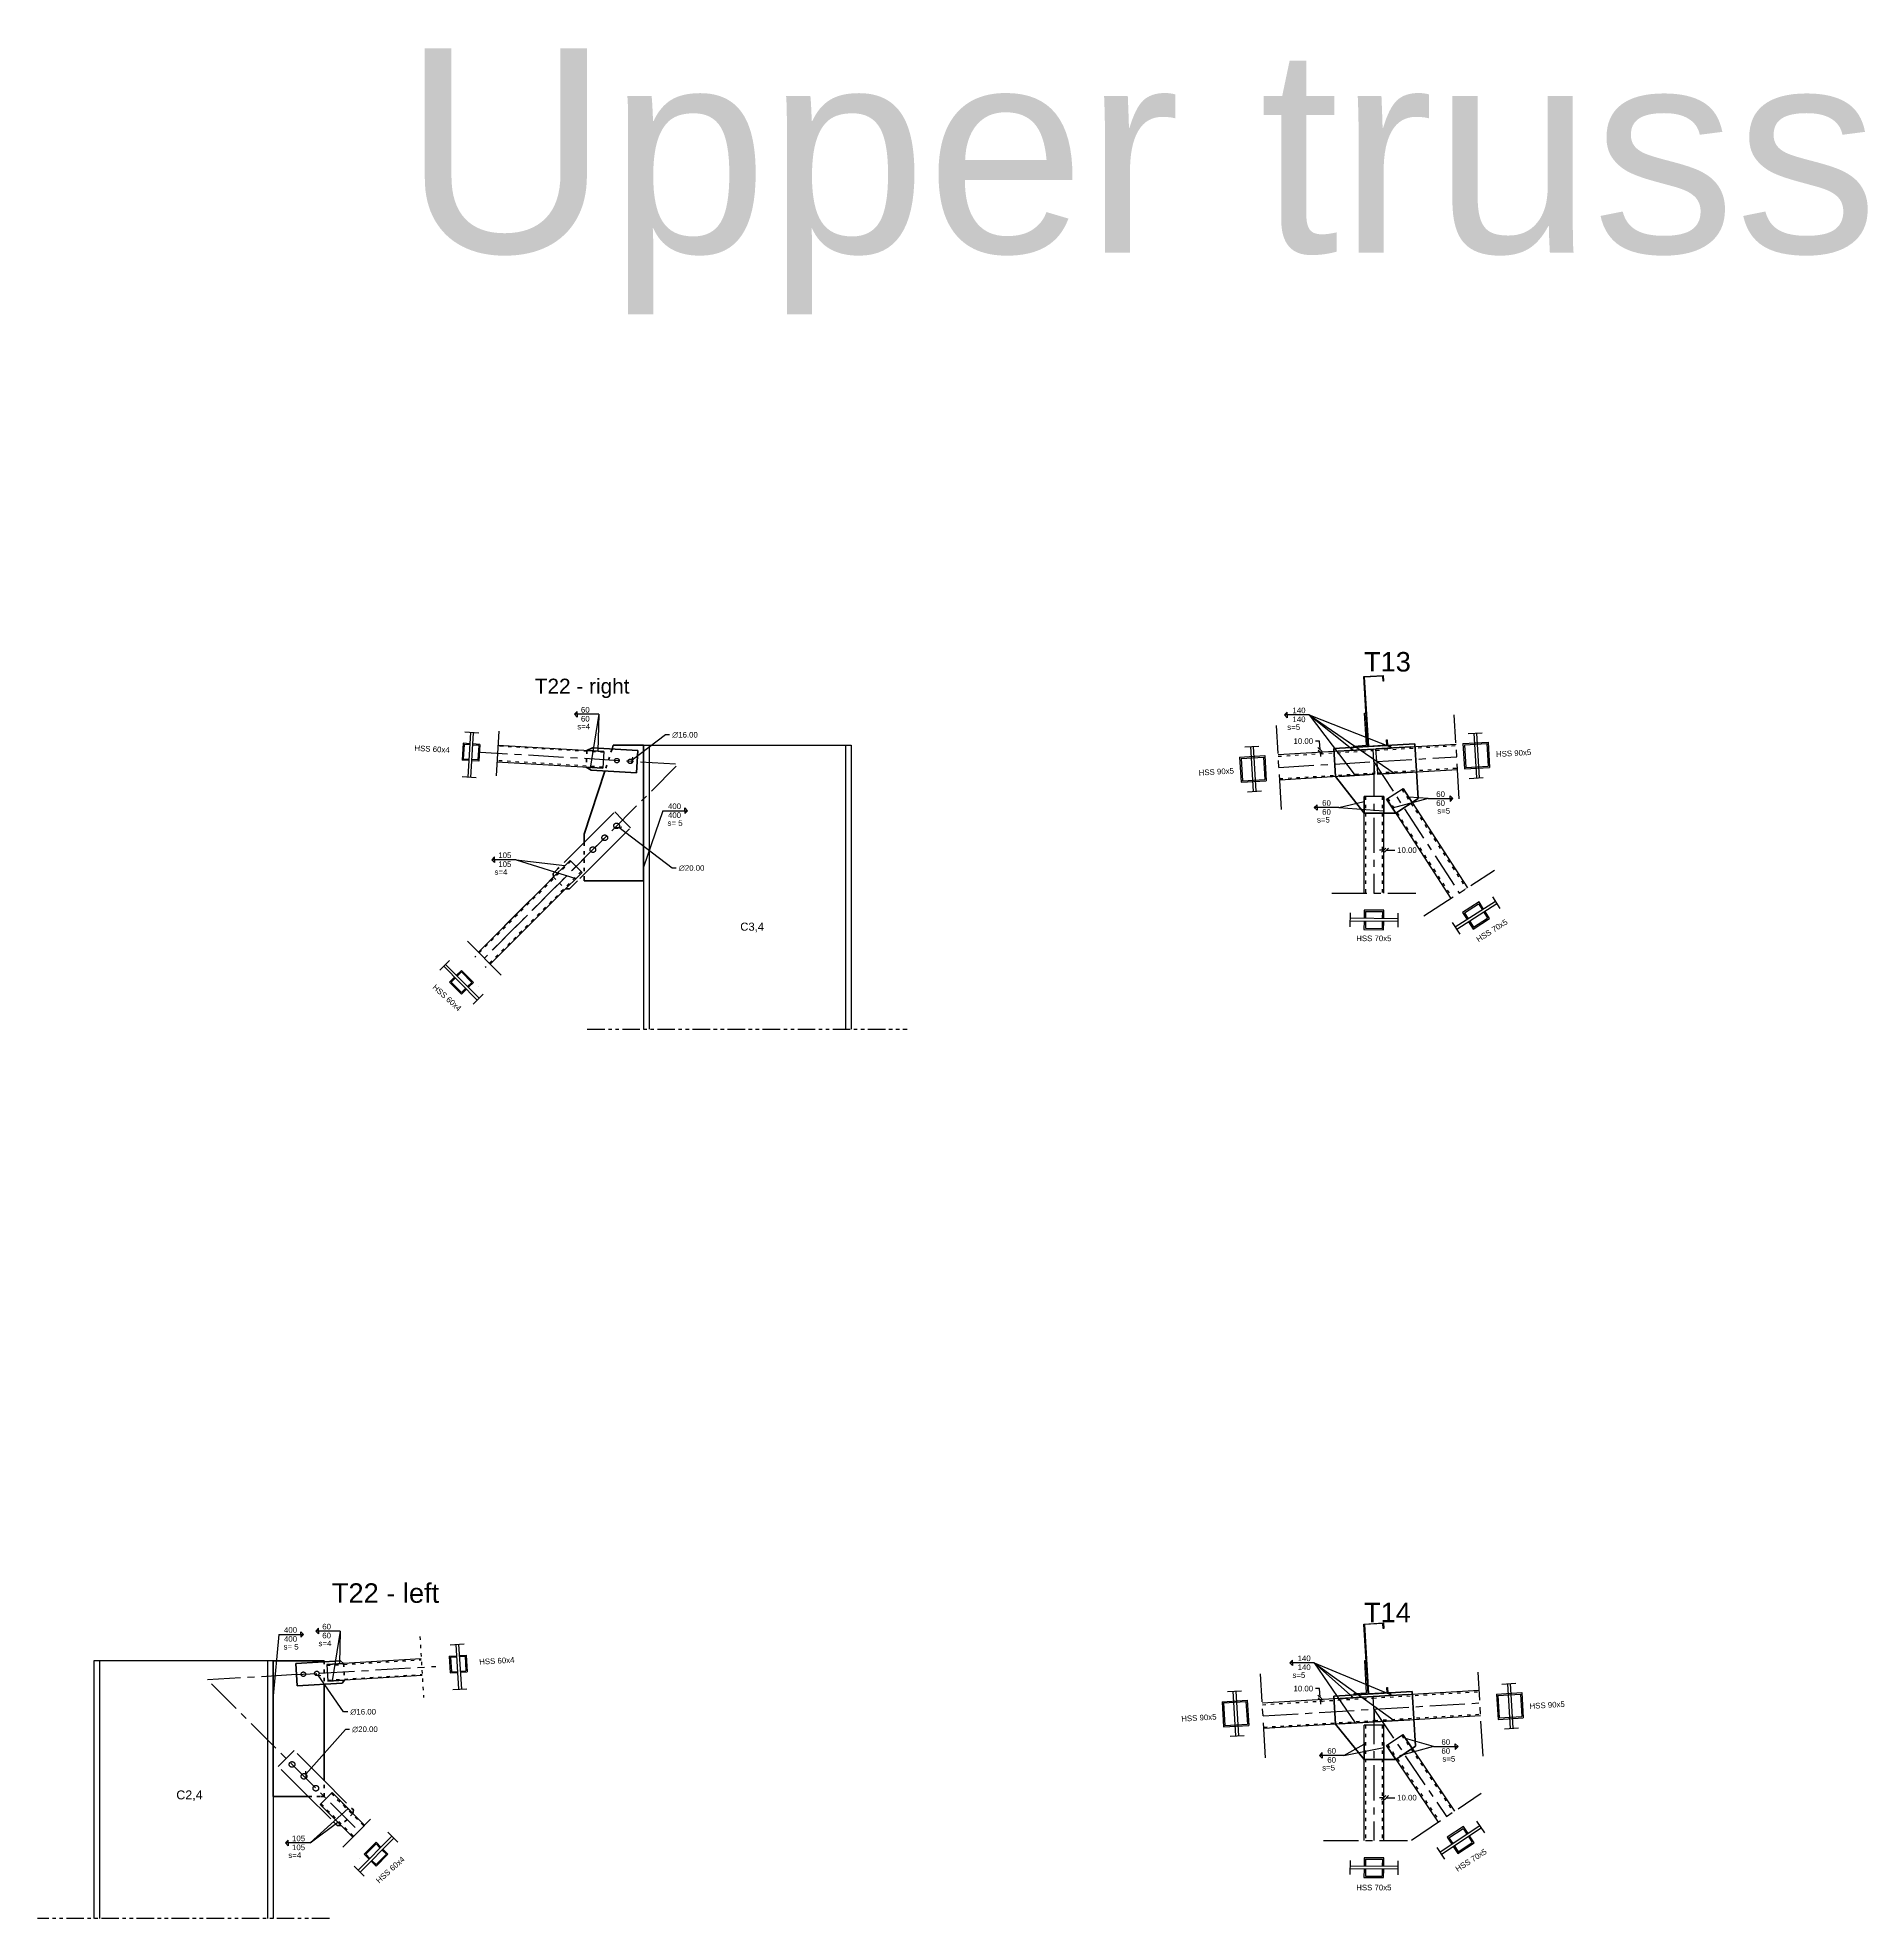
# Model space of a CAD drawing. Header units: inches. Extents: x -15 to 1885144, y -42615 to 866270.
# Drawn here: x 858374 to 864893, y 70964 to 77669 of the extents above; entities that cross this region are included whole.
import ezdxf

# ---------------------------------------------------------------- set-up
doc = ezdxf.new("R2010")
doc.units = ezdxf.units.IN
doc.header["$LTSCALE"] = 100
doc.header["$MEASUREMENT"] = 0
for name, pattern in [('CENTER', [2, 1.25, -0.25, 0.25, -0.25]), ('dash line', [30, 12, -18]), ('PHANTOM2', [1.25, 0.625, -0.125, 0.125, -0.125, 0.125, -0.125])]:
    doc.linetypes.add(name, pattern=pattern)
for name, color, linetype in [('bolt', 1, 'Continuous'), ('sections', 3, 'Continuous'), ('sections Dimensions', 6, 'Continuous'), ('text', 3, 'Continuous')]:
    doc.layers.add(name, color=color, linetype=linetype)
doc.layers.add('gusset plate', color=1, linetype='Continuous', lineweight=35)
doc.layers.add('weld', color=2, linetype='Continuous', lineweight=35)
doc.styles.get("Standard").update_dxf_attribs({"font": 'arial.ttf'})
doc.dimstyles.new('connections', dxfattribs={"dimtxt": 20, "dimasz": 15, "dimexe": 0.0625, "dimexo": 0.0625, "dimgap": 10, "dimtad": 0, "dimtih": 1, "dimtoh": 1, "dimzin": 0, "dimdsep": 46, "dimtxsty": 'Standard', "dimblk": 'OBLIQUE', "dimcen": 0.09, "dimse1": 1, "dimse2": 1, "dimclrd": 256, "dimclre": 256, "dimclrt": 256, "dimadec": 0, "dimazin": 0, "dimtfac": 1, "dimtofl": 0, "dimtmove": 0, "dimatfit": 3, "dimfxl": 1, "dimtfillclr": 256, "dimtolj": 1, "dimtzin": 0, "dimlwe": -1, "dimarcsym": 0})

# ---------------------------------------------------------------- blocks, each defined once
blk = doc.blocks.new('_Oblique')
at = {"color": 0, "linetype": 'ByBlock', "lineweight": -2}
blk.add_line((-0.5, -0.5), (0.5, 0.5), dxfattribs=at)
blk = doc.blocks.new('*D630')
at = {"layer": 'Defpoints', "color": 0, "linetype": 'CENTER', "transparency": 16777216}
for p in [(862945.9, 75131.3), (862994.7, 75134.4), (862995.3, 75124.4)]:
    blk.add_point(p, dxfattribs=at)
at = {"layer": 'sections Dimensions', "lineweight": -2, "transparency": 16777216}
for p, q in [((862944, 75161.2), (862929, 75161.2)), ((862945.9, 75131.3), (862944, 75161.2)), ((862946.5, 75121.3), (862947.5, 75106.3))]:
    blk.add_line(p, q, dxfattribs=at)
at = {"layer": 'sections Dimensions', "linetype": 'CENTER', "lineweight": -2, "transparency": 16777216, "xscale": 15, "yscale": 15, "zscale": 15}
for p, rotation in [((862945.9, 75131.3), 273.6186021462433), ((862946.5, 75121.3), 93.61860214624326)]:
    blk.add_blockref('_Oblique', p, dxfattribs=dict(at, rotation=rotation))
at = {"layer": 'sections Dimensions', "linetype": 'CENTER', "transparency": 16777216, "insert": (862886.2, 75161.2), "char_height": 20, "attachment_point": 5}
blk.add_mtext('\\A1;10.00', dxfattribs=at)
blk = doc.blocks.new('*D631')
at = {"layer": 'Defpoints', "color": 0, "linetype": 'CENTER', "transparency": 16777216}
for p in [(863172.8, 74954.3), (863182.8, 74954.3), (863182.8, 74772.5)]:
    blk.add_point(p, dxfattribs=at)
at = {"layer": 'sections Dimensions', "lineweight": -2, "transparency": 16777216}
for p, q in [((863172.8, 74772.5), (863157.8, 74772.5)), ((863182.8, 74772.5), (863212.8, 74772.5))]:
    blk.add_line(p, q, dxfattribs=at)
at = {"layer": 'sections Dimensions', "linetype": 'CENTER', "lineweight": -2, "transparency": 16777216, "xscale": 15, "yscale": 15, "zscale": 15}
blk.add_blockref('_Oblique', (863172.8, 74772.5), dxfattribs=at)
at = {"layer": 'sections Dimensions', "linetype": 'CENTER', "lineweight": -2, "transparency": 16777216, "xscale": 15, "yscale": 15, "zscale": 15, "rotation": 180}
blk.add_blockref('_Oblique', (863182.8, 74772.5), dxfattribs=at)
at = {"layer": 'sections Dimensions', "linetype": 'CENTER', "transparency": 16777216, "insert": (863255.6, 74772.5), "char_height": 20, "attachment_point": 5}
blk.add_mtext('\\A1;10.00', dxfattribs=at)
blk = doc.blocks.new('*D633')
at = {"layer": 'Defpoints', "color": 0, "linetype": 'CENTER', "transparency": 16777216}
for p in [(862945.9, 71753.1), (862994.7, 71756.2), (862995.3, 71746.2)]:
    blk.add_point(p, dxfattribs=at)
at = {"layer": 'sections Dimensions', "lineweight": -2, "transparency": 16777216}
for p, q in [((862944, 71783.1), (862929, 71783.1)), ((862945.9, 71753.1), (862944, 71783.1)), ((862946.5, 71743.1), (862947.5, 71728.2))]:
    blk.add_line(p, q, dxfattribs=at)
at = {"layer": 'sections Dimensions', "linetype": 'CENTER', "lineweight": -2, "transparency": 16777216, "xscale": 15, "yscale": 15, "zscale": 15}
for p, rotation in [((862945.9, 71753.1), 273.6186021462433), ((862946.5, 71743.1), 93.61860214624326)]:
    blk.add_blockref('_Oblique', p, dxfattribs=dict(at, rotation=rotation))
at = {"layer": 'sections Dimensions', "linetype": 'CENTER', "transparency": 16777216, "insert": (862886.2, 71783.1), "char_height": 20, "attachment_point": 5}
blk.add_mtext('\\A1;10.00', dxfattribs=at)
blk = doc.blocks.new('*D632')
at = {"layer": 'Defpoints', "color": 0, "linetype": 'CENTER', "transparency": 16777216}
for p in [(863172.8, 71580.7), (863182.8, 71580.6), (863182.8, 71394.3)]:
    blk.add_point(p, dxfattribs=at)
at = {"layer": 'sections Dimensions', "lineweight": -2, "transparency": 16777216}
for p, q in [((863172.8, 71394.3), (863157.8, 71394.3)), ((863182.8, 71394.3), (863212.8, 71394.3))]:
    blk.add_line(p, q, dxfattribs=at)
at = {"layer": 'sections Dimensions', "linetype": 'CENTER', "lineweight": -2, "transparency": 16777216, "xscale": 15, "yscale": 15, "zscale": 15}
blk.add_blockref('_Oblique', (863172.8, 71394.3), dxfattribs=at)
at = {"layer": 'sections Dimensions', "linetype": 'CENTER', "lineweight": -2, "transparency": 16777216, "xscale": 15, "yscale": 15, "zscale": 15, "rotation": 180}
blk.add_blockref('_Oblique', (863182.8, 71394.3), dxfattribs=at)
at = {"layer": 'sections Dimensions', "linetype": 'CENTER', "transparency": 16777216, "insert": (863255.6, 71394.3), "char_height": 20, "attachment_point": 5}
blk.add_mtext('\\A1;10.00', dxfattribs=at)
blk = doc.blocks.new('*D695')
at = {"layer": 'Defpoints', "color": 0, "ltscale": 10, "transparency": 16777216}
for p in [(859365, 71843.9), (859374.1, 71830.8)]:
    blk.add_point(p, dxfattribs=at)
at = {"layer": 'sections Dimensions', "ltscale": 10, "transparency": 16777216}
for p, q in [((859369.5, 71837.4), (859369.7, 71837.4)), ((859369.6, 71837.3), (859369.6, 71837.4))]:
    blk.add_line(p, q, dxfattribs=at)
at = {"layer": 'sections Dimensions', "lineweight": -2, "ltscale": 10, "transparency": 16777216}
for p, q in [((859465.3, 71700.1), (859374.1, 71830.8)), ((859480.3, 71700.1), (859465.3, 71700.1))]:
    blk.add_line(p, q, dxfattribs=at)
at = {"layer": 'sections Dimensions', "lineweight": -2, "ltscale": 10, "transparency": 16777216, "xscale": 15, "yscale": 15, "zscale": 15, "rotation": 124.8908963758087}
blk.add_blockref('_Oblique', (859374.1, 71830.8), dxfattribs=at)
at = {"layer": 'sections Dimensions', "ltscale": 10, "transparency": 16777216, "insert": (859534.9, 71700.1), "char_height": 20, "attachment_point": 5}
blk.add_mtext('\\A1;∅16.00', dxfattribs=at)
blk = doc.blocks.new('*D696')
at = {"layer": 'Defpoints', "color": 0, "ltscale": 10, "transparency": 16777216}
for p in [(859317.2, 71462.9), (859330.4, 71477.9)]:
    blk.add_point(p, dxfattribs=at)
at = {"layer": 'sections Dimensions', "lineweight": -2, "ltscale": 10, "transparency": 16777216}
for p, q in [((859471.6, 71637.7), (859330.4, 71477.9)), ((859486.6, 71637.7), (859471.6, 71637.7))]:
    blk.add_line(p, q, dxfattribs=at)
at = {"layer": 'sections Dimensions', "ltscale": 10, "transparency": 16777216}
for p, q in [((859323.7, 71470.4), (859323.9, 71470.4)), ((859323.8, 71470.3), (859323.8, 71470.5))]:
    blk.add_line(p, q, dxfattribs=at)
at = {"layer": 'sections Dimensions', "lineweight": -2, "ltscale": 10, "transparency": 16777216, "xscale": 15, "yscale": 15, "zscale": 15, "rotation": 228.530047803689}
blk.add_blockref('_Oblique', (859330.4, 71477.9), dxfattribs=at)
at = {"layer": 'sections Dimensions', "ltscale": 10, "transparency": 16777216, "insert": (859541.2, 71637.7), "char_height": 20, "attachment_point": 5}
blk.add_mtext('\\A1;∅20.00', dxfattribs=at)
blk = doc.blocks.new('*D697')
at = {"layer": 'Defpoints', "color": 0, "ltscale": 10, "transparency": 16777216}
for p in [(860480.7, 75084.2), (860493.4, 75093.8)]:
    blk.add_point(p, dxfattribs=at)
at = {"layer": 'sections Dimensions', "lineweight": -2, "ltscale": 10, "transparency": 16777216}
for p, q in [((860612.4, 75183.2), (860493.4, 75093.8)), ((860627.4, 75183.2), (860612.4, 75183.2))]:
    blk.add_line(p, q, dxfattribs=at)
at = {"layer": 'sections Dimensions', "ltscale": 10, "transparency": 16777216}
for p, q in [((860487, 75089), (860487.1, 75089)), ((860487.1, 75088.9), (860487.1, 75089.1))]:
    blk.add_line(p, q, dxfattribs=at)
at = {"layer": 'sections Dimensions', "lineweight": -2, "ltscale": 10, "transparency": 16777216, "xscale": 15, "yscale": 15, "zscale": 15, "rotation": 216.935060295264}
blk.add_blockref('_Oblique', (860493.4, 75093.8), dxfattribs=at)
at = {"layer": 'sections Dimensions', "ltscale": 10, "transparency": 16777216, "insert": (860682, 75183.2), "char_height": 20, "attachment_point": 5}
blk.add_mtext('\\A1;∅16.00', dxfattribs=at)
blk = doc.blocks.new('*D698')
at = {"layer": 'Defpoints', "color": 0, "ltscale": 10, "transparency": 16777216}
for p in [(860430.5, 74865.3), (860446.4, 74853.2)]:
    blk.add_point(p, dxfattribs=at)
at = {"layer": 'sections Dimensions', "ltscale": 10, "transparency": 16777216}
for p, q in [((860438.4, 74859.2), (860438.4, 74859.4)), ((860438.4, 74859.3), (860438.5, 74859.3))]:
    blk.add_line(p, q, dxfattribs=at)
at = {"layer": 'sections Dimensions', "lineweight": -2, "ltscale": 10, "transparency": 16777216}
for p, q in [((860636.1, 74708.3), (860446.4, 74853.2)), ((860651.1, 74708.3), (860636.1, 74708.3))]:
    blk.add_line(p, q, dxfattribs=at)
at = {"layer": 'sections Dimensions', "lineweight": -2, "ltscale": 10, "transparency": 16777216, "xscale": 15, "yscale": 15, "zscale": 15, "rotation": 142.6213800948006}
blk.add_blockref('_Oblique', (860446.4, 74853.2), dxfattribs=at)
at = {"layer": 'sections Dimensions', "ltscale": 10, "transparency": 16777216, "insert": (860705.6, 74708.3), "char_height": 20, "attachment_point": 5}
blk.add_mtext('\\A1;∅20.00', dxfattribs=at)

msp = doc.modelspace()

# ---------------------------------------------------------------- hatches: boundary and pattern name
at = {"layer": 'bolt', "ltscale": 10}
h = msp.add_hatch(color=256, dxfattribs=at)
h.dxf.hatch_style = 1
h.paths.add_polyline_path([(863109.859, 75251.47), (863104.868, 75251.171), (863105.467, 75241.189), (863110.458, 75241.488)])
h = msp.add_hatch(color=256, dxfattribs=at)
h.dxf.hatch_style = 1
h.paths.add_polyline_path([(863110.458, 71873.343), (863105.467, 71873.043), (863106.066, 71863.061), (863111.057, 71863.361)])

# ---------------------------------------------------------------- linework, layer by layer
for p, q in [((863104.868, 75251.171), (863109.859, 75251.47)), ((863105.467, 75241.189), (863110.458, 75241.488)), ((863105.467, 71873.043), (863110.458, 71873.343)), ((863106.066, 71863.061), (863111.057, 71863.361))]:
    msp.add_line(p, q, dxfattribs=at)
at = {"layer": 'gusset plate', "linetype": 'dash line', "ltscale": 0.01}
for p, q in [((860332.671, 75128.361), (860329.507, 75068.443)), ((860422.028, 75133.018), (860396.146, 75054.427)), ((860322.056, 74799.446), (860322.056, 74677.381)), ((860213.312, 74676.56), (860255.738, 74634.134)), ((859396.403, 71881.881), (859396.403, 71798.879)), ((859405.183, 71879.87), (859405.183, 71879.616)), ((859465.104, 71873.194), (859468.268, 71813.275)), ((859396.205, 71397.985), (859396.205, 71454.554)), ((859498.555, 71338.062), (859456.128, 71295.635))]:
    msp.add_line(p, q, dxfattribs=at)
at = {"layer": 'gusset plate'}
for p, q in [((860332.671, 75128.361), (860352.263, 75137.204)), ((863284.258, 75151.737), (862994.714, 75134.364)), ((862994.714, 75134.364), (863000.704, 75034.543)), ((863295.988, 74956.248), (863284.258, 75151.737)), ((860329.507, 75068.443), (860347.458, 75057.348)), ((863215.466, 74903.961), (863295.988, 74956.248)), ((859405.183, 71879.532), (859405.183, 71879.616)), ((859465.104, 71873.086), (859454.561, 71882.579)), ((859468.268, 71813.275), (859459.468, 71802.729)), ((863274.276, 71772.974), (862994.714, 71756.2)), ((862994.714, 71756.2), (863000.704, 71656.38)), ((863285.982, 71577.882), (863274.276, 71772.974)), ((863216.381, 71530.855), (863285.982, 71577.882))]:
    msp.add_line(p, q, dxfattribs=at)
at = {"layer": 'gusset plate', "linetype": 'dash line'}
for p, q in [((860352.263, 75137.204), (860513.411, 75127.535)), ((860508.619, 75047.678), (860513.411, 75127.535)), ((860533.85, 75146.839), (860533.85, 74662.878)), ((860347.458, 75057.348), (860508.619, 75047.678)), ((863102.789, 74903.961), (863000.704, 75034.543)), ((863215.466, 74903.961), (863102.789, 74903.961)), ((860232.454, 74709.845), (860211.848, 74689.238)), ((860213.312, 74676.56), (860211.848, 74689.238)), ((860255.738, 74634.134), (860269.881, 74634.134)), ((860299.023, 74663.276), (860269.881, 74634.134)), ((859214.41, 71865.871), (859214.41, 71397.985)), ((859454.561, 71882.579), (859295.388, 71873.029)), ((859300.179, 71793.172), (859295.388, 71873.029)), ((859459.468, 71802.729), (859300.179, 71793.172)), ((859405.183, 71799.726), (859405.183, 71799.472)), ((863102.789, 71530.855), (863000.736, 71656.382)), ((863216.381, 71530.855), (863102.789, 71530.855)), ((859494.413, 71356.346), (859500.019, 71350.739)), ((859498.555, 71338.062), (859500.019, 71350.739)), ((859427.844, 71309.777), (859441.986, 71295.635)), ((859456.128, 71295.635), (859441.986, 71295.635))]:
    msp.add_line(p, q, dxfattribs=at)
at = {"layer": 'gusset plate', "ltscale": 10}
for p, q in [((860422.028, 75133.018), (860426.58, 75146.839)), ((860426.58, 75146.839), (860533.85, 75146.839)), ((860322.056, 74829.446), (860396.146, 75054.427)), ((860533.85, 74662.878), (860408.624, 74662.878)), ((859214.41, 71881.881), (859214.41, 71865.871)), ((859396.403, 71881.881), (859214.41, 71881.881)), ((859396.205, 71454.554), (859396.205, 71798.934)), ((859214.41, 71397.985), (859339.636, 71397.985))]:
    msp.add_line(p, q, dxfattribs=at)
at = {"layer": 'gusset plate', "linetype": 'CENTER'}
for p, q in [((860339.449, 74816.839), (860431.373, 74908.763)), ((860459.657, 74880.479), (860431.373, 74908.763)), ((860396.017, 74760.271), (860487.941, 74852.194)), ((860459.657, 74880.479), (860487.941, 74852.194)), ((860339.449, 74816.839), (860226.848, 74704.238)), ((860396.017, 74760.271), (860299.023, 74663.276)), ((859260.139, 71534.051), (859288.423, 71562.335)), ((859387.418, 71463.34), (859288.423, 71562.335)), ((859260.139, 71534.051), (859231.855, 71505.767)), ((859330.849, 71406.772), (859231.855, 71505.767)), ((859387.418, 71463.34), (859500.019, 71350.739)), ((859330.849, 71406.772), (859427.844, 71309.777))]:
    msp.add_line(p, q, dxfattribs=at)
at = {"layer": 'gusset plate', "ltscale": 0.1}
msp.add_line((860322.056, 74829.446), (860322.056, 74799.446), dxfattribs=at)
at = {"layer": 'gusset plate', "ltscale": 0.01}
for p, q in [((860322.056, 74662.878), (860322.056, 74677.381)), ((860351.559, 74662.878), (860322.056, 74662.878)), ((860351.559, 74662.878), (860533.85, 74662.878))]:
    msp.add_line(p, q, dxfattribs=at)
at = {"layer": 'gusset plate', "linetype": 'dash line', "ltscale": 0.01}
msp.add_lwpolyline([(859396.205, 71397.985), (859381.702, 71397.985), (859339.636, 71397.985)], dxfattribs=at)
at = {"layer": 'sections', "ltscale": 10}
for p, q in [((863101.474, 75391.219), (863171.349, 75395.412)), ((863116.447, 75141.668), (863101.474, 75391.219)), ((863169.472, 75393.295), (863103.59, 75389.343)), ((863103.59, 75389.343), (863118.324, 75143.784)), ((863170.55, 75375.328), (863169.472, 75393.295)), ((863172.546, 75375.448), (863170.55, 75375.328)), ((863171.349, 75395.412), (863172.546, 75375.448)), ((863111.157, 75146.36), (863104.269, 75261.153)), ((863066.238, 75143.664), (863111.157, 75146.36)), ((863066.537, 75138.673), (863066.238, 75143.664)), ((863116.447, 75141.668), (863066.537, 75138.673)), ((863134.495, 75142.751), (863116.447, 75141.668)), ((863118.324, 75143.784), (863184.205, 75147.737)), ((863170.089, 75144.886), (863180.071, 75145.485)), ((863183.127, 75165.705), (863185.124, 75165.824)), ((863184.205, 75147.737), (863183.127, 75165.705)), ((863185.124, 75165.824), (863186.322, 75145.86)), ((863102.073, 72013.091), (863171.947, 72017.284)), ((863117.046, 71763.54), (863102.073, 72013.091)), ((863170.071, 72015.168), (863104.189, 72011.215)), ((863104.189, 72011.215), (863118.923, 71765.656)), ((863171.149, 71997.2), (863170.071, 72015.168)), ((863173.145, 71997.32), (863171.149, 71997.2)), ((863171.947, 72017.284), (863173.145, 71997.32)), ((863111.756, 71768.232), (863104.868, 71883.025)), ((863066.836, 71765.537), (863111.756, 71768.232)), ((863067.136, 71760.546), (863066.836, 71765.537)), ((863117.046, 71763.54), (863067.136, 71760.546)), ((863135.094, 71764.623), (863117.046, 71763.54)), ((863118.923, 71765.656), (863184.804, 71769.609)), ((863183.726, 71787.577), (863185.723, 71787.697)), ((863184.804, 71769.609), (863183.726, 71787.577)), ((863185.723, 71787.697), (863186.921, 71767.733))]:
    msp.add_line(p, q, dxfattribs=at)
at = {"layer": 'sections', "ltscale": 0.01}
for p, q in [((863104.269, 75261.153), (863109.26, 75261.453)), ((860533.85, 75146.839), (861273.85, 75146.839)), ((860553.85, 75146.839), (860553.85, 74133.801)), ((861253.85, 75146.839), (861253.85, 74133.801)), ((861273.85, 75146.839), (861273.85, 74133.801)), ((863049.107, 75157.663), (863051.103, 75157.783)), ((863066.537, 75138.673), (863056.555, 75138.074)), ((863056.555, 75138.074), (863066.537, 75138.673)), ((863056.555, 75138.074), (863066.537, 75138.673)), ((863056.555, 75138.074), (863057.154, 75128.092)), ((863056.555, 75138.074), (863057.154, 75128.092)), ((863057.154, 75128.092), (863135.094, 75132.769)), ((863057.154, 75128.092), (863135.094, 75132.769)), ((863134.495, 75142.751), (863186.322, 75145.86)), ((863135.094, 75132.769), (863196.903, 75136.477)), ((863145.076, 75133.368), (863196.903, 75136.477)), ((863196.304, 75146.459), (863186.322, 75145.86)), ((863196.304, 75146.459), (863186.322, 75145.86)), ((863196.304, 75146.459), (863196.903, 75136.477)), ((863196.304, 75146.459), (863196.903, 75136.477)), ((860533.85, 75086.145), (860533.85, 74133.801)), ((858574.41, 71881.881), (858574.41, 70963.941)), ((859214.41, 71881.881), (858574.41, 71881.881)), ((858594.41, 71881.881), (858594.41, 70963.941)), ((859194.41, 71881.881), (859194.41, 70963.941)), ((859214.41, 71881.881), (859214.41, 71397.985)), ((859214.41, 71881.881), (859214.41, 70963.941)), ((863104.868, 71883.025), (863109.859, 71883.325)), ((863057.154, 71759.947), (863067.136, 71760.546)), ((863057.154, 71759.947), (863057.753, 71749.965)), ((863057.753, 71749.965), (863197.502, 71758.35)), ((863135.094, 71764.623), (863186.921, 71767.733)), ((863196.903, 71768.332), (863186.921, 71767.733)), ((863196.903, 71768.332), (863197.502, 71758.35)), ((863172.789, 71590.855), (863172.789, 71652.505))]:
    msp.add_line(p, q, dxfattribs=at)
at = {"layer": 'sections', "linetype": 'CENTER'}
for p, q in [((863442.171, 74955.843), (863424.203, 75255.304)), ((859947.367, 75190.056), (859897.457, 75193.051)), ((862808.325, 74917.812), (862790.358, 75217.273)), ((863473.917, 75188.403), (863523.827, 75191.398)), ((859890.968, 75153.395), (859887.375, 75093.503)), ((859894.722, 75149.163), (859891.607, 75097.256)), ((859946.628, 75146.049), (859943.514, 75094.142)), ((859950.861, 75149.802), (859947.267, 75089.91)), ((860647.899, 75079.302), (859952.841, 75121.006)), ((862658.746, 75104.488), (862664.136, 75014.65)), ((862677.512, 75140.65), (862727.422, 75143.645)), ((862743.893, 75104.588), (862748.684, 75024.732)), ((862748.584, 75109.879), (862753.975, 75020.04)), ((863137.789, 75087.85), (863135.094, 75132.769)), ((863147.772, 75088.448), (863145.076, 75133.368)), ((863147.772, 75088.448), (863433.187, 75105.573)), ((863455.15, 75152.241), (863460.541, 75062.403)), ((863460.441, 75147.55), (863465.232, 75067.693)), ((863540.297, 75152.341), (863545.089, 75072.485)), ((863544.989, 75157.631), (863550.379, 75067.793)), ((860650.81, 75071.632), (859981.795, 74402.617)), ((862664.036, 75099.797), (862668.828, 75019.94)), ((862799.341, 75067.543), (863137.789, 75087.85)), ((863137.789, 75087.85), (863137.789, 74619.663)), ((863137.789, 75087.85), (863441.806, 74619.663)), ((863137.789, 75087.85), (863140.485, 75042.93)), ((863147.772, 75088.448), (863150.467, 75043.529)), ((859937.788, 75030.397), (859887.877, 75033.392)), ((862687.092, 74980.991), (862737.002, 74983.986)), ((863477.297, 75028.372), (863527.207, 75031.367)), ((860401.779, 74822.601), (859966.795, 74387.617)), ((860272.558, 74735.806), (860314.985, 74693.38)), ((863316.003, 74537.973), (863567.61, 74701.354)), ((862987.789, 74619.663), (863287.789, 74619.663)), ((863560.078, 74606.364), (863586.927, 74564.251)), ((863052.959, 74549.501), (863052.542, 74499.558)), ((863222.953, 74548.083), (863222.537, 74498.14)), ((863416.733, 74514.973), (863443.582, 74472.86)), ((859843.117, 74379.405), (859807.626, 74344.265)), ((859962.727, 74258.602), (859927.237, 74223.462)), ((859841.831, 71898.994), (859845.424, 71839.101)), ((859845.324, 71939.248), (859895.235, 71942.243)), ((859846.063, 71895.24), (859849.177, 71843.334)), ((859897.97, 71898.355), (859901.084, 71846.448)), ((859901.723, 71902.587), (859905.317, 71842.695)), ((859297.784, 71833.1), (858979.948, 71814.242)), ((859297.784, 71833.1), (859369.567, 71837.36)), ((859379.519, 71837.957), (859793.988, 71862.548)), ((862751.513, 71536.24), (862733.546, 71835.701)), ((863526.921, 71542.693), (863508.953, 71842.155)), ((858994.09, 71800.1), (859518.979, 71275.21)), ((859854.904, 71779.589), (859904.814, 71782.584)), ((862615.441, 71772.733), (862665.352, 71775.728)), ((863137.789, 71709.686), (863135.094, 71754.605)), ((863574.752, 71763.349), (863580.142, 71673.511)), ((863580.042, 71758.658), (863584.833, 71678.801)), ((863593.518, 71799.511), (863643.428, 71802.506)), ((863659.898, 71763.449), (863664.69, 71683.593)), ((863664.59, 71768.739), (863669.98, 71678.901)), ((862596.675, 71736.571), (862602.065, 71646.733)), ((862601.966, 71731.88), (862606.757, 71652.023)), ((862681.822, 71736.671), (862686.613, 71656.814)), ((862686.514, 71741.961), (862691.904, 71652.123)), ((862742.529, 71685.97), (863137.789, 71709.686)), ((863137.789, 71709.686), (863515.541, 71732.351)), ((863137.789, 71709.686), (863137.789, 71241.5)), ((863137.789, 71709.686), (863396.409, 71326.929)), ((863137.789, 71709.686), (863140.485, 71664.767)), ((862625.021, 71613.074), (862674.931, 71616.069)), ((863603.097, 71639.852), (863653.008, 71642.847)), ((859424.309, 71412.308), (859381.882, 71369.881)), ((863272.121, 71242.95), (863520.697, 71410.908)), ((863504.031, 71311.06), (863531.647, 71269.445)), ((859622.913, 71270.765), (859658.404, 71235.625)), ((862957.789, 71241.5), (863257.789, 71241.5)), ((863362.382, 71217.062), (863389.997, 71175.447)), ((859503.303, 71149.962), (859538.793, 71114.822)), ((863052.959, 71170.419), (863052.542, 71120.477)), ((863222.953, 71169.001), (863222.537, 71119.059))]:
    msp.add_line(p, q, dxfattribs=at)
at = {"layer": 'sections'}
for p, q in [((859917.421, 75191.853), (859907.841, 75032.194)), ((859927.403, 75191.254), (859917.823, 75031.595)), ((860018.193, 75197.201), (860008.614, 75037.542)), ((863493.881, 75189.601), (863503.46, 75029.942)), ((863503.863, 75190.2), (863513.442, 75030.541)), ((859915.027, 75151.952), (859890.968, 75153.395)), ((859914.787, 75147.959), (859894.722, 75149.163)), ((859946.628, 75146.049), (859924.769, 75147.36)), ((859950.861, 75149.802), (859925.009, 75151.353)), ((860015.206, 75147.409), (860341.832, 75127.812)), ((862658.746, 75104.488), (862748.584, 75109.879)), ((862664.036, 75099.797), (862743.893, 75104.588)), ((862697.476, 75141.848), (862707.056, 74982.189)), ((862707.458, 75142.447), (862717.038, 74982.788)), ((863135.094, 75132.769), (862796.646, 75112.462)), ((863145.076, 75133.368), (863430.492, 75150.493)), ((863455.15, 75152.241), (863544.989, 75157.631)), ((863460.441, 75147.55), (863540.297, 75152.341)), ((859911.673, 75096.052), (859891.607, 75097.256)), ((859943.514, 75094.142), (859921.655, 75095.454)), ((860011.612, 75087.517), (860338.667, 75067.893)), ((860397.651, 75049.474), (860397.662, 75049.474)), ((863140.485, 75042.93), (862802.037, 75022.623)), ((863150.467, 75043.529), (863435.882, 75060.654)), ((863460.541, 75062.403), (863550.379, 75067.793)), ((863465.232, 75067.693), (863545.089, 75072.485)), ((862664.136, 75014.65), (862753.975, 75020.04)), ((862668.828, 75019.94), (862748.684, 75024.732)), ((863182.789, 74954.283), (863241.498, 74992.405)), ((863245.648, 74986.015), (863471.161, 74638.725)), ((863102.789, 74619.663), (863102.789, 74963.961)), ((863172.789, 74963.961), (863102.789, 74963.961)), ((863172.789, 74619.663), (863172.789, 74963.961)), ((863186.939, 74947.892), (863412.452, 74600.602)), ((860213.312, 74676.56), (859945.687, 74408.935)), ((860255.738, 74634.134), (859987.903, 74366.298)), ((860131.777, 74595.025), (859945.687, 74408.935)), ((863570.815, 74589.523), (863427.47, 74498.133)), ((863576.191, 74581.091), (863432.846, 74489.701)), ((863512.527, 74587.94), (863453.503, 74550.308)), ((863460.406, 74548.78), (863510.999, 74581.036)), ((863510.999, 74581.036), (863524.42, 74559.984)), ((863528.632, 74562.679), (863512.527, 74587.94)), ((863222.703, 74518.112), (863052.709, 74519.53)), ((863222.787, 74528.111), (863052.792, 74529.529)), ((863102.707, 74519.071), (863102.457, 74489.114)), ((863103.041, 74559.111), (863102.791, 74529.071)), ((863173.038, 74558.527), (863103.041, 74559.111)), ((863107.707, 74519.038), (863107.499, 74494.072)), ((863107.999, 74554.07), (863107.79, 74529.037)), ((863107.999, 74554.07), (863167.997, 74553.569)), ((863167.705, 74518.604), (863167.496, 74493.571)), ((863167.997, 74553.569), (863167.789, 74528.603)), ((863172.454, 74488.53), (863172.705, 74518.57)), ((863172.788, 74528.57), (863173.038, 74558.527)), ((863453.503, 74550.308), (863469.653, 74524.977)), ((863460.406, 74548.78), (863473.864, 74527.672)), ((863475.029, 74516.545), (863491.134, 74491.284)), ((863479.24, 74519.24), (863492.662, 74498.188)), ((863491.134, 74491.284), (863550.158, 74528.915)), ((863492.662, 74498.188), (863543.254, 74530.443)), ((863529.796, 74551.552), (863543.254, 74530.443)), ((863550.158, 74528.915), (863534.008, 74554.247)), ((859906.99, 74448.018), (860026.6, 74327.215)), ((863102.457, 74489.114), (863172.454, 74488.53)), ((863107.499, 74494.072), (863167.496, 74493.571)), ((859828.925, 74365.353), (859948.535, 74244.55)), ((859821.819, 74358.317), (859941.429, 74237.514)), ((859884.966, 74259.008), (859842.751, 74301.644)), ((859884.995, 74264.664), (859848.413, 74301.611)), ((859921.946, 74301.251), (859885.364, 74338.197)), ((859885.387, 74343.859), (859927.603, 74301.223)), ((859921.946, 74301.251), (859907.004, 74286.457)), ((859907.159, 74321.325), (859907.078, 74321.242)), ((859927.603, 74301.223), (859909.808, 74283.604)), ((859902.702, 74276.568), (859884.966, 74259.008)), ((859899.898, 74279.421), (859884.995, 74264.664)), ((859944.457, 74285.101), (859944.452, 74285.097)), ((859741.617, 71889.784), (859405.243, 71869.602)), ((859841.831, 71898.994), (859867.683, 71900.545)), ((859846.063, 71895.24), (859867.922, 71896.552)), ((859865.289, 71940.446), (859874.868, 71780.787)), ((859875.271, 71941.045), (859884.85, 71781.386)), ((859877.665, 71901.144), (859901.723, 71902.587)), ((859877.904, 71897.151), (859897.97, 71898.355)), ((859745.21, 71829.892), (859408.836, 71809.709)), ((859849.177, 71843.334), (859871.037, 71844.645)), ((859881.019, 71845.244), (859901.084, 71846.448)), ((859349.696, 71806.154), (859349.684, 71806.153)), ((862635.406, 71773.931), (862644.985, 71614.272)), ((862645.388, 71774.53), (862654.967, 71614.871)), ((863135.094, 71754.605), (862739.834, 71730.89)), ((863135.094, 71754.605), (863512.846, 71777.27)), ((863574.752, 71763.349), (863664.59, 71768.739)), ((863580.042, 71758.658), (863659.898, 71763.449)), ((863613.482, 71800.709), (863623.061, 71641.05)), ((863623.464, 71801.308), (863633.043, 71641.649)), ((862596.675, 71736.571), (862686.514, 71741.961)), ((862601.966, 71731.88), (862681.822, 71736.671)), ((863140.485, 71664.767), (863518.236, 71687.432)), ((863584.833, 71678.801), (863664.69, 71683.593)), ((862602.065, 71646.733), (862691.904, 71652.123)), ((862606.757, 71652.023), (862686.613, 71656.814)), ((863140.485, 71664.767), (862745.225, 71641.051)), ((863102.789, 71241.5), (863102.789, 71652.505)), ((863172.789, 71652.505), (863102.789, 71652.505)), ((863182.789, 71580.57), (863240.791, 71619.76)), ((863243.227, 71616.155), (863425.41, 71346.524)), ((863580.142, 71673.511), (863669.98, 71678.901)), ((863172.789, 71241.5), (863172.789, 71590.855)), ((863185.225, 71576.965), (863367.408, 71307.334)), ((859401.56, 71350.203), (859497.766, 71253.997)), ((859443.987, 71392.63), (859540.193, 71296.424)), ((863515.074, 71294.418), (863373.425, 71200.421)), ((863520.603, 71286.086), (863378.954, 71192.089)), ((863456.825, 71291.769), (863398.499, 71253.064)), ((863405.43, 71251.663), (863455.423, 71284.838)), ((863455.423, 71284.838), (863469.228, 71264.035)), ((863473.389, 71266.807), (863456.825, 71291.769)), ((859637.105, 71256.713), (859517.495, 71135.91)), ((859644.211, 71249.677), (859524.601, 71128.874)), ((859580.643, 71235.219), (859538.427, 71192.583)), ((859544.084, 71192.611), (859580.666, 71229.558)), ((863398.499, 71253.064), (863415.11, 71228.033)), ((863405.43, 71251.663), (863419.271, 71230.804)), ((863420.639, 71219.7), (863437.204, 71194.738)), ((863424.801, 71222.472), (863438.605, 71201.669)), ((863437.204, 71194.738), (863495.529, 71233.443)), ((863438.605, 71201.669), (863488.599, 71234.844)), ((863474.757, 71255.703), (863488.599, 71234.844)), ((863495.529, 71233.443), (863478.919, 71258.474)), ((859521.573, 71176.462), (859521.578, 71176.457)), ((859538.427, 71192.583), (859556.222, 71174.964)), ((859544.084, 71192.611), (859559.026, 71177.817)), ((859558.871, 71212.685), (859558.952, 71212.602)), ((859563.328, 71167.928), (859581.063, 71150.368)), ((859566.132, 71170.781), (859581.035, 71156.025)), ((859581.035, 71156.025), (859617.617, 71192.971)), ((859581.063, 71150.368), (859623.279, 71193.004)), ((863222.787, 71149.03), (863052.792, 71150.448)), ((863103.041, 71180.03), (863102.791, 71149.989)), ((863173.038, 71179.446), (863103.041, 71180.03)), ((863107.999, 71174.988), (863107.79, 71149.956)), ((863107.999, 71174.988), (863167.997, 71174.488)), ((863167.997, 71174.488), (863167.789, 71149.522)), ((863172.788, 71149.489), (863173.038, 71179.446)), ((863222.703, 71139.03), (863052.709, 71140.448)), ((863102.707, 71139.989), (863102.457, 71110.032)), ((863102.457, 71110.032), (863172.454, 71109.449)), ((863107.707, 71139.956), (863107.499, 71114.99)), ((863107.499, 71114.99), (863167.496, 71114.49)), ((863167.705, 71139.522), (863167.496, 71114.49)), ((863172.454, 71109.449), (863172.705, 71139.489))]:
    msp.add_line(p, q, dxfattribs=at)
at = {"layer": 'sections', "linetype": 'dash line', "ltscale": 0.01}
for p, q in [((860392.754, 75120.757), (860014.967, 75143.419)), ((862796.946, 75107.475), (863135.394, 75127.778)), ((863145.376, 75128.377), (863430.791, 75145.502)), ((860389.67, 75068.848), (860011.852, 75091.512)), ((862801.737, 75027.619), (863140.185, 75047.921)), ((863150.167, 75048.52), (863435.583, 75065.646)), ((863237.304, 74989.682), (863466.967, 74636.002)), ((863107.789, 74963.961), (863107.789, 74619.663)), ((863167.789, 74963.961), (863167.789, 74619.663)), ((863186.983, 74957.006), (863416.646, 74603.325)), ((860275.387, 74732.978), (859933.501, 74391.093)), ((860312.15, 74696.215), (859970.082, 74354.147)), ((859736.876, 71969.053), (859749.948, 71751.185)), ((859405.482, 71865.615), (859741.856, 71885.793)), ((859408.596, 71813.709), (859744.971, 71833.887)), ((862740.133, 71725.904), (863135.394, 71749.614)), ((863135.394, 71749.614), (863513.145, 71772.28)), ((863140.315, 71669.766), (863517.937, 71692.424)), ((862744.925, 71646.047), (863140.185, 71669.758)), ((863107.789, 71652.505), (863107.789, 71241.5)), ((863167.789, 71652.505), (863167.789, 71241.5)), ((863236.648, 71616.961), (863421.267, 71343.725)), ((863186.932, 71583.369), (863371.551, 71310.133)), ((859384.711, 71372.71), (859500.595, 71256.826)), ((859421.48, 71409.479), (859537.364, 71293.595))]:
    msp.add_line(p, q, dxfattribs=at)
at = {"layer": 'sections', "linetype": 'dash line'}
for p, q in [((860392.986, 75124.626), (860389.393, 75064.734)), ((859911.433, 75092.06), (859887.375, 75093.503)), ((859947.267, 75089.91), (859921.415, 75091.461)), ((859860.516, 74319.233), (859842.751, 74301.644)), ((859848.413, 74301.611), (859863.335, 74316.386)), ((859885.387, 74343.859), (859867.622, 74326.269)), ((859870.441, 74323.422), (859885.364, 74338.197)), ((859405.243, 71869.602), (859408.836, 71809.709)), ((859845.424, 71839.101), (859871.276, 71840.652)), ((859881.258, 71841.251), (859905.317, 71842.695)), ((859580.643, 71235.219), (859598.408, 71217.629)), ((859595.589, 71214.782), (859580.666, 71229.558)), ((859617.617, 71192.971), (859602.695, 71207.746)), ((859605.514, 71210.593), (859623.279, 71193.004))]:
    msp.add_line(p, q, dxfattribs=at)
at = {"layer": 'sections', "linetype": 'PHANTOM2'}
for p, q in [((860333.85, 74133.801), (861473.85, 74133.801)), ((859414.41, 70963.941), (858374.41, 70963.941))]:
    msp.add_line(p, q, dxfattribs=at)
at = {"layer": 'sections', "linetype": 'dash line', "ltscale": 10}
for p, q in [((859561.406, 71317.637), (859518.979, 71275.21)), ((859518.979, 71275.21), (859462.035, 71218.266))]:
    msp.add_line(p, q, dxfattribs=at)
at = {"layer": 'sections', "linetype": 'CENTER'}
for centre, radius in [((860439.231, 75091.866), 8), ((860487.055, 75088.991), 8), ((860438.444, 74859.266), 10), ((860353.591, 74774.413), 10), ((860396.017, 74816.839), 10), ((859321.744, 71834.485), 8), ((859369.567, 71837.36), 8), ((859281.352, 71512.838), 10), ((859323.778, 71470.412), 10), ((859366.205, 71427.985), 10)]:
    msp.add_circle(centre, radius, dxfattribs=at)
at = {"layer": 'sections Dimensions'}
for p, q in [((860287.807, 75256.926), (860297.807, 75266.926)), ((860375.234, 75256.926), (860287.807, 75256.926)), ((860287.807, 75256.926), (860297.807, 75246.926)), ((860297.807, 75256.926), (860297.807, 75266.926)), ((860297.807, 75256.926), (860297.807, 75246.926)), ((860375.234, 75256.926), (860344.24, 75065.175)), ((860375.234, 75256.926), (860371.778, 75126.015)), ((862819.074, 75254.795), (862829.074, 75264.795)), ((862906.501, 75254.795), (862819.074, 75254.795)), ((862819.074, 75254.795), (862829.074, 75244.795)), ((862829.074, 75254.795), (862829.074, 75264.795)), ((862829.074, 75254.795), (862829.074, 75244.795)), ((862906.501, 75254.795), (863065.22, 75128.576)), ((862906.501, 75254.795), (863204.969, 75136.961)), ((862906.501, 75254.795), (863070.61, 75038.738)), ((862906.501, 75254.795), (863210.359, 75047.123)), ((860603.538, 74912.905), (860533.85, 74711.812)), ((860603.538, 74912.905), (860690.965, 74912.905)), ((860690.965, 74912.905), (860680.965, 74922.905)), ((860680.965, 74912.905), (860680.965, 74922.905)), ((860690.965, 74912.905), (860680.965, 74902.905)), ((860680.965, 74912.905), (860680.965, 74902.905)), ((862924.931, 74924.631), (862934.931, 74934.631)), ((863012.358, 74924.631), (862924.931, 74924.631)), ((862924.931, 74924.631), (862934.931, 74914.631)), ((862934.931, 74924.631), (862934.931, 74934.631)), ((862934.931, 74924.631), (862934.931, 74914.631)), ((863012.358, 74924.631), (863102.789, 74945.662)), ((863012.358, 74924.631), (863172.789, 74912.803)), ((863331.674, 74956.228), (863419.101, 74956.228)), ((863419.101, 74956.228), (863409.101, 74966.228)), ((863409.101, 74956.228), (863409.101, 74966.228)), ((863419.101, 74956.228), (863409.101, 74946.228)), ((863409.101, 74956.228), (863409.101, 74946.228)), ((859993.046, 74738.238), (860003.046, 74748.238)), ((860080.473, 74738.238), (859993.046, 74738.238)), ((859993.046, 74738.238), (860003.046, 74728.238)), ((860003.046, 74738.238), (860003.046, 74748.238)), ((860003.046, 74738.238), (860003.046, 74728.238)), ((860080.473, 74738.238), (860254.255, 74717.503)), ((860080.473, 74738.238), (860292.862, 74671.257)), ((859234.693, 71976.134), (859214.41, 71757.92)), ((859234.693, 71976.134), (859322.12, 71976.134)), ((859322.12, 71976.134), (859312.12, 71986.134)), ((859312.12, 71976.134), (859312.12, 71986.134)), ((859322.12, 71976.134), (859312.12, 71966.134)), ((859312.12, 71976.134), (859312.12, 71966.134)), ((859365.659, 71988.149), (859375.659, 71998.149)), ((859453.086, 71988.149), (859365.659, 71988.149)), ((859365.659, 71988.149), (859375.659, 71978.149)), ((859375.659, 71988.149), (859375.659, 71998.149)), ((859375.659, 71988.149), (859375.659, 71978.149)), ((859453.086, 71988.149), (859424.395, 71810.643)), ((859453.086, 71988.149), (859450.028, 71872.289)), ((862837.529, 71875.07), (862847.529, 71885.07)), ((862847.529, 71875.07), (862847.529, 71885.07)), ((862924.956, 71875.07), (862837.529, 71875.07)), ((862837.529, 71875.07), (862847.529, 71865.07)), ((862847.529, 71875.07), (862847.529, 71865.07)), ((862924.956, 71875.07), (863065.22, 71750.413)), ((862924.956, 71875.07), (863204.969, 71758.798)), ((862924.956, 71875.07), (863070.61, 71660.574)), ((862924.956, 71875.07), (863210.359, 71668.959)), ((862943.386, 71544.906), (862953.386, 71554.906)), ((862953.386, 71544.906), (862953.386, 71554.906)), ((863030.813, 71544.906), (863102.789, 71584.656)), ((863030.813, 71544.906), (863172.789, 71572.853)), ((863350.129, 71576.503), (863250.236, 71605.78)), ((863350.129, 71576.503), (863437.557, 71576.503)), ((863437.557, 71576.503), (863427.557, 71586.503)), ((863427.557, 71576.503), (863427.557, 71586.503)), ((863437.557, 71576.503), (863427.557, 71566.503)), ((863427.557, 71576.503), (863427.557, 71566.503)), ((863030.813, 71544.906), (862943.386, 71544.906)), ((862943.386, 71544.906), (862953.386, 71534.906)), ((862953.386, 71544.906), (862953.386, 71534.906)), ((859345.44, 71233.042), (859481.11, 71355.507)), ((859345.44, 71233.042), (859444.725, 71307.038)), ((859258.013, 71233.042), (859268.013, 71243.042)), ((859345.44, 71233.042), (859258.013, 71233.042)), ((859258.013, 71233.042), (859268.013, 71223.042)), ((859268.013, 71233.042), (859268.013, 71243.042)), ((859268.013, 71233.042), (859268.013, 71223.042))]:
    msp.add_line(p, q, dxfattribs=at)
at = {"layer": 'sections Dimensions', "linetype": 'dash line'}
for q in [(863203.277, 74922.732), (863261.986, 74960.854)]:
    msp.add_line((863331.674, 74956.228), q, dxfattribs=at)
at = {"layer": 'sections Dimensions', "linetype": 'CENTER'}
msp.add_line((863350.129, 71576.503), (863211.094, 71538.679), dxfattribs=at)
at = {"layer": 'weld', "linetype": 'dash line'}
for p, q in [((860393.024, 75124.74), (860332.671, 75128.361)), ((860389.4, 75064.849), (860329.507, 75068.443)), ((860272.558, 74735.806), (860198.312, 74661.56)), ((860314.985, 74693.38), (860240.738, 74619.134)), ((859405.212, 71869.6), (859465.104, 71873.194)), ((859408.836, 71809.709), (859468.268, 71813.275)), ((859381.882, 71369.881), (859456.128, 71295.635)), ((859424.309, 71412.308), (859498.555, 71338.062))]:
    msp.add_line(p, q, dxfattribs=at)
at = {"layer": 'weld', "linetype": 'CENTER'}
for p, q in [((863135.094, 75132.769), (862995.346, 75124.384)), ((863145.076, 75133.368), (863284.857, 75141.755)), ((863140.485, 75042.93), (863000.736, 75034.545)), ((863150.467, 75043.529), (863290.248, 75051.916)), ((863241.498, 74992.405), (863274.174, 74942.084)), ((863102.789, 74963.961), (863102.789, 74903.961)), ((863172.789, 74963.961), (863172.789, 74903.961)), ((863182.789, 74954.283), (863215.466, 74903.961)), ((863135.094, 71754.605), (862995.346, 71746.22)), ((863135.094, 71754.605), (863274.843, 71762.99)), ((863140.485, 71664.767), (863000.736, 71656.382)), ((863140.485, 71664.767), (863280.233, 71673.152)), ((863240.791, 71619.76), (863274.382, 71570.045)), ((863102.789, 71590.855), (863102.789, 71530.855)), ((863172.789, 71590.855), (863172.789, 71530.855)), ((863182.789, 71580.57), (863216.381, 71530.855))]:
    msp.add_line(p, q, dxfattribs=at)
at = {"layer": 'weld', "ltscale": 10}
for p, q in [((860533.85, 75086.145), (860533.85, 74662.878)), ((859214.41, 71799.78), (859214.41, 71397.985))]:
    msp.add_line(p, q, dxfattribs=at)

# ---------------------------------------------------------------- texts
at = {"layer": 'sections', "linetype": 'CENTER'}
msp.add_text('Upper truss Connections', height=728.39235, dxfattribs=at).set_placement((859676.137, 76902.313))
at = {"layer": 'sections Dimensions', "linetype": 'dash line'}
for s, p in [('60', (860311.217, 75262.998)), ('60', (860311.217, 75231.113)), ('140', (862847.404, 75260.867)), ('140', (862847.404, 75228.981)), ('s=4', (860297.945, 75203.28)), ('s=5', (862828.98, 75201.149)), ('60', (863359.98, 74962.3)), ('400', (860621.457, 74918.977)), ('400', (860621.457, 74887.091)), ('60', (862953.261, 74930.703)), ('60', (862953.261, 74898.818)), ('60', (863359.98, 74930.415)), ('s=5', (863363.629, 74902.582)), ('s= 5', (860619.94, 74859.259)), ('s=5', (862934.837, 74870.985)), ('s=4', (860003.184, 74684.592)), ('105', (860016.456, 74744.31)), ('105', (860016.456, 74712.425)), ('HSS 70x5', (863074.637, 74448.053)), ('400', (859252.612, 71982.206)), ('400', (859252.612, 71950.32)), ('s=4', (859375.798, 71934.504)), ('60', (859389.07, 71994.221)), ('60', (859389.07, 71962.336)), ('s= 5', (859251.095, 71922.488)), ('140', (862865.859, 71881.143)), ('s=5', (862847.436, 71821.425)), ('140', (862865.859, 71849.257)), ('60', (862971.716, 71550.979)), ('60', (863378.436, 71582.576)), ('60', (863378.436, 71550.69)), ('s=5', (862953.292, 71491.261)), ('60', (862971.716, 71519.093)), ('s=5', (863382.084, 71522.858)), ('105', (859281.424, 71239.114)), ('105', (859281.424, 71207.229)), ('s=4', (859268.151, 71179.396)), ('HSS 70x5', (863074.637, 71063.971))]:
    msp.add_text(s, height=20, dxfattribs=at).set_placement(p)
for s, rotation, p in [('HSS 60x4', 356.5663696, (859717.15, 75126.864)), ('HSS 90x5', 3.4336304, (863573.594, 75104.537)), ('HSS 90x5', 3.4336304, (862513.795, 75038.325)), ('HSS 70x5', 32.5198106, (863510.772, 74443.585)), ('HSS 60x4', 318.0449237, (859780.299, 74281.019)), ('HSS 60x4', 3.4336304, (859949.084, 71868.468)), ('HSS 90x5', 3.4336304, (862451.724, 71665.408)), ('HSS 90x5', 3.4336304, (863693.196, 71710.645)), ('HSS 60x4', 41.9550763, (859591.519, 71087.684)), ('HSS 70x5', 32.5198106, (863436.271, 71129.187))]:
    msp.add_text(s, height=20, rotation=rotation, dxfattribs=at).set_placement(p)
at = {"layer": 'text'}
for s, height, p in [('T13', 69.4438, (863102.375, 75409.492)), ('T22 - right', 53.04144, (860146.587, 75330.836)), ('T22 - left', 69.4438, (859423.254, 72089.058)), ('T14', 69.4438, (863102.375, 72019.785))]:
    msp.add_text(s, height=height, dxfattribs=at).set_placement(p)
at = {"layer": 'text', "ltscale": 10}
for s, height, p in [('C3,4', 28.7621, (860879.101, 74485.333)), ('C2,4', 31.7948, (858868.713, 71388.214))]:
    msp.add_text(s, height=height, dxfattribs=at).set_placement(p)

# ---------------------------------------------------------------- dimensions: what is measured, and where the dimension line sits
at = {"layer": 'sections Dimensions', "ltscale": 10}
for p1, p2, picture, middle in [((860480.66, 75084.184), (860493.449, 75093.798), '*D697', (860682.016, 75183.242)), ((860430.497, 74865.336), (860446.39, 74853.195), '*D698', (860705.642, 74708.3)), ((859364.991, 71843.921), (859374.144, 71830.798), '*D695', (859534.896, 71700.076)), ((859317.156, 71462.918), (859330.401, 71477.905), '*D696', (859541.194, 71637.674))]:
    dim = msp.add_diameter_dim_2p(p1=p1, p2=p2, dimstyle='connections', dxfattribs=at)
    dim.commit()
    dim.dimension.update_dxf_attribs({"geometry": picture, "text_midpoint": middle, "dimtype": 163})
at = {"layer": 'sections Dimensions', "linetype": 'CENTER'}
for p1, p2, picture, middle in [((862995.346, 75124.384), (862994.714, 75134.364), '*D630', (862886.239, 75161.217)), ((862995.346, 71746.22), (862994.714, 71756.2), '*D633', (862886.239, 71783.054))]:
    dim = msp.add_aligned_dim(p1=p1, p2=p2, distance=48.91, dimstyle='connections', dxfattribs=at)
    dim.commit()
    dim.dimension.update_dxf_attribs({"geometry": picture, "text_midpoint": middle})
for base, p1, p2, picture, middle in [((863182.789, 74772.471), (863172.789, 74954.283), (863182.789, 74954.283), '*D631', (863255.559, 74772.471)), ((863182.789, 71394.308), (863172.789, 71580.66), (863182.789, 71580.57), '*D632', (863255.559, 71394.308))]:
    dim = msp.add_linear_dim(base=base, p1=p1, p2=p2, dimstyle='connections', dxfattribs=at)
    dim.commit()
    dim.dimension.update_dxf_attribs({"geometry": picture, "text_midpoint": middle})

doc.saveas('drawing.dxf')
